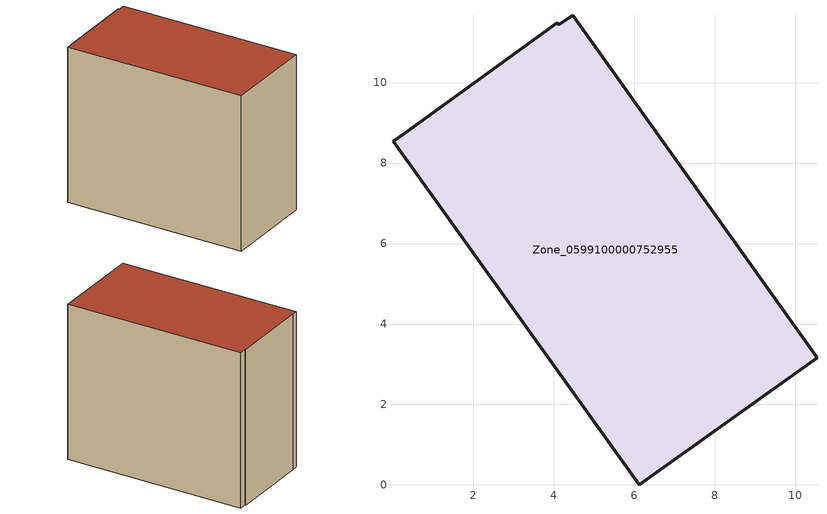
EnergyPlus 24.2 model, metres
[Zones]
Zone_0599100000752955
 floor ground (C_G): 10.54,3.16 6.12,0 0.02,8.54 0.3,8.74 4.08,11.49 4.13,11.44 4.47,11.68 z0
 wall outside (C_F): 6.12,0 10.54,3.16 4.47,11.68 4.13,11.44 4.08,11.49 0.3,8.74 0.02,8.54 6.12,0 z0:9.02
 roof outside (C_R): 4.47,11.68 4.13,11.44 4.08,11.49 0.3,8.74 0.02,8.54 6.12,0 10.54,3.16 z9.02
[BUILDING]
Pand.0599100000752955: North Axis=0; Terrain=City; Loads Convergence Tolerance Value=0.04; Temperature Convergence Tolerance Value=0.4; Solar Distribution=FullExterior; Maximum Number of Warmup Days=25; Minimum Number of Warmup Days=1
[Site:Location]
Rotterdam.The.Hague.AP_ZH_NLD Design_Conditions: Latitude=51.96; Longitude=4.45; Time Zone=1; Elevation=-4.5
[SITE:GROUNDTEMPERATURE:BUILDINGSURFACE]
18, 18, 18, 18, 18, 18, 18, 18, 18, 18, 18, 18
[MATERIAL] Thermal Absorptance=0.9; Solar Absorptance=0.7; Visible Absorptance=0.7
Name | Roughness | Thickness | Conductivity | Density | Specific Heat
G.TI.2006-2014 | MediumSmooth | 0.15 | 0.06 | 540 | 1210
F.TI.2006-2014 | Rough | 0.3 | 0.12 | 1920 | 840
R.TI.2006-2014 | MediumRough | 0.2 | 0.08 | 1500 | 1000
[CONSTRUCTION]
C_G: G.TI.2006-2014
C_F: F.TI.2006-2014
C_R: R.TI.2006-2014
[ZONE]
Zone_0599100000752955: Type=1; Multiplier=1; Ceiling Height=Autocalculate; Volume=Autocalculate; Floor Area=autocalculate; Part of Total Floor Area=Yes
[ZONEINFILTRATION:DESIGNFLOWRATE]
Infil_Zone_0599100000752955: Zone or ZoneList or Space or SpaceList=Zone_0599100000752955; Schedule=AlwaysOn; Design Flow Rate Calculation Method=Flow/Area; Flow Rate per Floor Area=0.0015; Constant Term Coefficient=1; Temperature Term Coefficient=0; Velocity Term Coefficient=0; Velocity Squared Term Coefficient=0
[HVACTEMPLATE:ZONE:IDEALLOADSAIRSYSTEM]
Zone_0599100000752955: Maximum Heating Supply Air Temperature=50; Minimum Cooling Supply Air Temperature=13; Maximum Heating Supply Air Humidity Ratio=0.0156; Minimum Cooling Supply Air Humidity Ratio=0.0077; Heating Limit=NoLimit; Cooling Limit=NoLimit; Dehumidification Control Type=ConstantSensibleHeatRatio; Cooling Sensible Heat Ratio=0.7; Dehumidification Setpoint=60; Humidification Control Type=None; Humidification Setpoint=30; Outdoor Air Method=None; Outdoor Air Flow Rate per Person=0.00944; Outdoor Air Flow Rate per Zone Floor Area=0; Outdoor Air Flow Rate per Zone=0; Demand Controlled Ventilation Type=None; Outdoor Air Economizer Type=NoEconomizer; Heat Recovery Type=None; Sensible Heat Recovery Effectiveness=0.7; Latent Heat Recovery Effectiveness=0.65
[ZONECONTROL:THERMOSTAT]
ThermostatControl_Zone_0599100000752955: Zone or ZoneList=Zone_0599100000752955; Control Type Schedule=DualSetpointControlType; Control 1=Thermostat_Zone_0599100000752955; Temperature Difference Between Cutout And Setpoint=0
[THERMOSTATSETPOINT:DUALSETPOINT]
Thermostat_Zone_0599100000752955: Heating Setpoint Temperature Schedule=HeatingSetpoint_Zone_0599100000752955; Cooling Setpoint Temperature Schedule=CoolingSetpoint_Zone_0599100000752955
[SCHEDULE:COMPACT]
HeatingSetpoint_Zone_0599100000752955: Through: 12/31, For: AllDays, Until: 24:00, 21
CoolingSetpoint_Zone_0599100000752955: Through: 12/31, For: AllDays, Until: 24:00, 24
DualSetpointControlType: Through: 12/31, For: AllDays, Until: 24:00, 4
AlwaysOn: Through: 12/31, For: AllDays, Until: 24:00, 1
